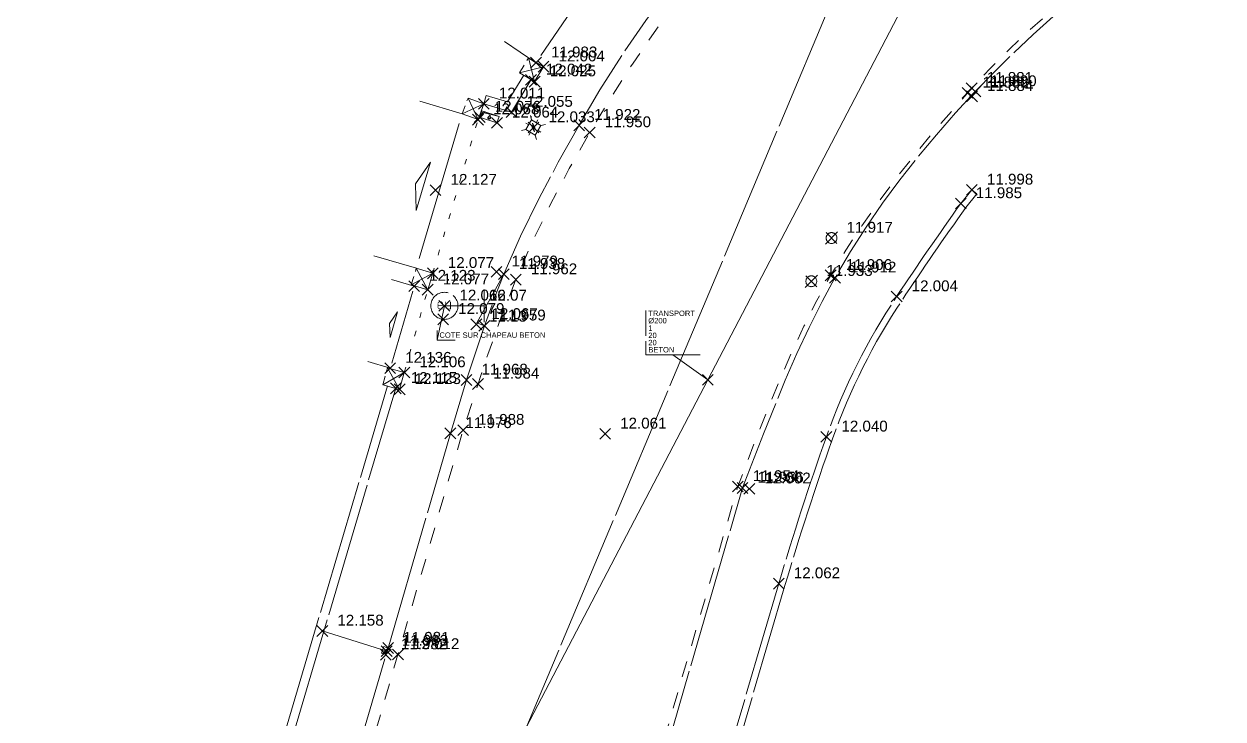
# Model space of a CAD drawing. Header units: metres. Extents: x 1224602 to 1224842, y 7187490 to 7187733.
# Drawn here: x 1224637.98 to 1224660.12, y 7187575 to 7187587.84 of the extents above; entities that cross this region are included whole.
import ezdxf
from ezdxf.enums import TextEntityAlignment as Align

# ---------------------------------------------------------------- set-up
doc = ezdxf.new("R2010")
doc.units = ezdxf.units.M
doc.header["$PDMODE"] = 3
doc.header["$PDSIZE"] = 0.1
for name, pattern in [('LL_0822', [2.5, 2.5, 0]), ('LL_0824', [0.35, 0.1, -0.25]), ('LL_0829', [0.6, 0.3, -0.3]), ('SL_1146', [2.5, 2.5, 0]), ('Socle_Continu', [2.5, 2.5, 0]), ('YL_2901', [2.5, 2.5, 0])]:
    doc.linetypes.add(name, pattern=pattern)
for name, color, linetype, lineweight in [('CLOTU_SCS', 212, 'Socle_Continu', 13), ('EAUPO_SCS', 140, 'Socle_Continu', 13), ('ELECT_SCS', 1, 'Socle_Continu', 13), ('GAZFL_SCS', 40, 'Socle_Continu', 13), ('SIGTA_SCI', 7, 'Socle_Continu', 13), ('SIGTO_SCI', 255, 'Socle_Continu', 13), ('VOIRI_SCS', 7, 'Socle_Continu', 13)]:
    doc.layers.add(name, color=color, linetype=linetype, lineweight=lineweight)
for name, color, linetype, lineweight, true_color in [('EAUPL_SCS', 5, 'Socle_Continu', 13, 0x0000ff), ('EAUUS_PSI', 7, 'Socle_Continu', 13, 0x7f3f00), ('EAUUS_SCI', 7, 'Socle_Continu', 13, 0x7f3f00), ('EAUUS_SCS', 7, 'Socle_Continu', 13, 0x7f3f00), ('EAUUS_SCT', 7, 'Socle_Continu', 13, 0x7f3f00), ('SIGTS_PSS', 7, 'Socle_Continu', 13, 0x9966cc)]:
    doc.layers.add(name, color=color, linetype=linetype, lineweight=lineweight, true_color=true_color)
doc.styles.add('Reseaux', font='arial.ttf')
doc.styles.get("Standard").update_dxf_attribs({"font": 'arial.ttf'})
doc.styles.add('Style_2', font='WINGDNG3.TTF')
doc.linetypes.add('BL_0068', pattern='A,0.508,-0.254,["}",Style_2,S=0.254,R=0,X=-0.2,Y=-0.12],0.254', length=1.016)
doc.linetypes.add('CL_0181', pattern='A,3,-0.15,0.4,-0.381,["eu",Standard,S=0.254,R=0,X=-0.2,Y=-0.1],-0.381,0.4,-0.15', length=4.862)

# ---------------------------------------------------------------- blocks, each defined once
blk = doc.blocks.new('YP_1521')
at = {"layer": 'SIGTO_SCI', "color": 7, "linetype": 'Socle_Continu'}
blk.add_point((0, 0), dxfattribs=at)
at = {"layer": 'SIGTA_SCI', "linetype": 'Socle_Continu'}
blk.add_attdef('ALT', (0.278, 0.099), '', height=0.2, dxfattribs=at)
at = {"layer": 'SIGTA_SCI', "linetype": 'Socle_Continu', "flags": 9}
blk.add_attdef('CALQUE_ALT', (1.69, -1.18), '', height=0.2, dxfattribs=at)
at = {"layer": 'SIGTO_SCI', "linetype": 'Socle_Continu', "flags": 9}
for tag, p in [('ID', (1.69, 0.105)), ('NATURE', (1.69, -0.216)), ('FAMILLE', (1.69, -0.538)), ('CALQUE', (1.69, -0.859)), ('PCRS', (1.69, -1.823))]:
    blk.add_attdef(tag, p, '', height=0.2, dxfattribs=at)
blk = doc.blocks.new('BP_0091')
at = {"layer": 'EAUPL_SCS', "linetype": 'Socle_Continu'}
h = blk.add_hatch(color=256, dxfattribs=at)
h.dxf.hatch_style = 1
h.paths.add_polyline_path([(0.09, 0), (0.91, 0, 0.388383)])
blk.add_line((0.91, 0), (0.09, 0), dxfattribs=at)
at = {"layer": 'EAUPL_SCS', "linetype": 'Socle_Continu', "flags": 128}
blk.add_lwpolyline([(0, 0), (0, 0.5), (1, 0.5), (1, 0)], close=True, dxfattribs=at)
at = {"layer": 'EAUPL_SCS', "linetype": 'Socle_Continu'}
blk.add_arc((0.5, -0.44), 0.602, 47.5494, 132.4506, dxfattribs=at)
at = {"layer": 'EAUPL_SCS', "linetype": 'Socle_Continu', "flags": 9}
for tag, p in [('CALQUE', (1.45, -0.06)), ('ID', (1.45, 0.91)), ('NATURE', (1.45, 0.59)), ('FAMILLE', (1.45, 0.27)), ('PCRS', (1.45, -0.38))]:
    blk.add_attdef(tag, p, '', height=0.2, dxfattribs=at)
blk = doc.blocks.new('LP_0841')
at = {"layer": 'VOIRI_SCS', "linetype": 'Socle_Continu', "flags": 128}
blk.add_lwpolyline([(0, 0), (0, 0.5), (1, 0)], dxfattribs=at)
at = {"layer": 'VOIRI_SCS', "linetype": 'Socle_Continu', "flags": 9}
for tag, p in [('ID', (1.428, 0.548)), ('NATURE', (1.428, 0.227)), ('FAMILLE', (1.428, -0.095)), ('CALQUE', (1.428, -0.416)), ('PCRS', (1.428, -0.737))]:
    blk.add_attdef(tag, p, '', height=0.2, dxfattribs=at)
blk = doc.blocks.new('FP_0402')
at = {"layer": 'ELECT_SCS', "color": 193, "linetype": 'Socle_Continu'}
for p, q in [((-0.325, 0.325), (-0.203, 0.203)), ((0, 0.203), (0, 0.325)), ((0.203, 0.203), (0.325, 0.325)), ((-0.203, 0), (-0.325, 0)), ((-0.203, -0.203), (-0.325, -0.325)), ((0, -0.203), (0, -0.325)), ((0.203, 0), (0.325, 0)), ((0.325, -0.325), (0.203, -0.203))]:
    blk.add_line(p, q, dxfattribs=at)
at = {"layer": 'ELECT_SCS', "color": 193, "linetype": 'Socle_Continu', "flags": 128}
blk.add_lwpolyline([(0.203, 0.203), (-0.203, 0.203), (-0.203, -0.203), (0.203, -0.203)], close=True, dxfattribs=at)
at = {"layer": 'ELECT_SCS', "linetype": 'Socle_Continu', "flags": 128}
blk.add_lwpolyline([(-0.119, -0.115), (-0.014, 0.066), (0.015, 0.019), (0.115, 0.117), (0.012, -0.071), (-0.016, -0.017), (-0.119, -0.115)], dxfattribs=at)
at = {"layer": 'ELECT_SCS', "linetype": 'Socle_Continu', "flags": 9}
for tag, p in [('ID', (0.819, 0.562)), ('NATURE', (0.819, 0.241)), ('FAMILLE', (0.819, -0.081)), ('CALQUE', (0.819, -0.402)), ('PCRS', (0.819, -0.723))]:
    blk.add_attdef(tag, p, '', height=0.2, dxfattribs=at)
blk = doc.blocks.new('CP_0162')
at = {"layer": 'EAUUS_SCS', "linetype": 'Socle_Continu', "const_width": 0.025, "flags": 128}
for points in [[(-0.063, -0.111), (-0.174, -0.111, -0.405328), (-0.241, -0.045), (-0.241, 0.067, -0.999132), (-0.063, 0.067), (-0.063, 0.022), (-0.218, 0.022)], [(0.048, 0.155), (0.048, -0.034, 0.410802), (0.125, -0.111), (0.225, -0.111), (0.225, 0.155)]]:
    blk.add_lwpolyline(points, format="xyb", dxfattribs=at)
at = {"layer": 'EAUUS_SCS', "linetype": 'Socle_Continu'}
blk.add_circle((0, 0), 0.5, dxfattribs=at)
at = {"layer": 'EAUUS_SCS', "linetype": 'Socle_Continu', "flags": 9}
for tag, p in [('ID', (0.918, 0.522)), ('NATURE', (0.918, 0.2)), ('FAMILLE', (0.918, -0.121)), ('CALQUE', (0.918, -0.442)), ('PCRS', (0.918, -0.763))]:
    blk.add_attdef(tag, p, '', height=0.2, dxfattribs=at)
blk = doc.blocks.new('AP_0001')
at = {"layer": 'EAUPO_SCS', "linetype": 'Socle_Continu'}
blk.add_line((0.113, 0.113), (-0.113, -0.113), dxfattribs=at)
blk.add_circle((0, 0), 0.1, dxfattribs=at)
at = {"layer": 'EAUPO_SCS', "linetype": 'Socle_Continu', "flags": 9}
for tag, p in [('ID', (0.809, 0.507)), ('NATURE', (0.809, 0.186)), ('FAMILLE', (0.809, -0.135)), ('CALQUE', (0.809, -0.456)), ('PCRS', (0.809, -0.778))]:
    blk.add_attdef(tag, p, '', height=0.2, dxfattribs=at)
blk = doc.blocks.new('SP_1162')
at = {"layer": 'CLOTU_SCS', "linetype": 'Socle_Continu'}
for p, q in [((0, 0), (1, 1)), ((0, 1), (1, 0))]:
    blk.add_line(p, q, dxfattribs=at)
at = {"layer": 'CLOTU_SCS', "linetype": 'Socle_Continu', "flags": 128}
blk.add_lwpolyline([(1, 0), (0, 0), (0, 1), (1, 1)], close=True, dxfattribs=at)
at = {"layer": 'CLOTU_SCS', "linetype": 'Socle_Continu', "flags": 9}
for tag, p in [('NATURE', (1.089, -0.022)), ('ID', (1.089, 0.299)), ('CALQUE', (1.089, -0.665)), ('FAMILLE', (1.089, -0.344)), ('PCRS', (1.089, -0.986))]:
    blk.add_attdef(tag, p, '', height=0.2, dxfattribs=at)
blk = doc.blocks.new('SP_1161')
at = {"layer": 'CLOTU_SCS', "linetype": 'Socle_Continu'}
for p, q in [((0, 0), (0, 0.2745)), ((1, 0.2745), (1, 0)), ((0.5, 0.1545), (0.3438, 0.103)), ((0.6563, 0.103), (0.5, 0.1545)), ((0.3438, 0.103), (0.6563, 0.103)), ((0.0625, 0), (0.9375, 0))]:
    blk.add_line(p, q, dxfattribs=at)
at = {"layer": 'CLOTU_SCS', "linetype": 'Socle_Continu', "flags": 9}
for tag, p in [('ID', (1.3598, 0.3853)), ('NATURE', (1.3598, 0.0641)), ('FAMILLE', (1.3598, -0.2572)), ('CALQUE', (1.3598, -0.5785)), ('PCRS', (1.3598, -0.8998))]:
    blk.add_attdef(tag, p, '', height=0.2, dxfattribs=at)
blk = doc.blocks.new('JP_0703')
at = {"layer": 'GAZFL_SCS', "linetype": 'Socle_Continu'}
blk.add_hatch(color=256, dxfattribs=at).paths.add_polyline_path([(0, 0), (0, 0.359), (1, 0.359), (0.088, 0.3)])
h = blk.add_hatch(color=256, dxfattribs=at)
edge = h.paths.add_edge_path()
edge.add_line((0.505, 0.179), (0.471, 0.106))
edge.add_line((0.471, 0.106), (0.471, 0.096))
edge.add_ellipse((0.505, 0.099), major_axis=(-0.0336, 0), ratio=0.758629, start_angle=5.44598, end_angle=174.55402)
edge.add_line((0.538, 0.096), (0.538, 0.106))
edge.add_line((0.538, 0.106), (0.505, 0.179))
at = {"layer": 'GAZFL_SCS', "linetype": 'Socle_Continu', "flags": 128}
blk.add_lwpolyline([(0, 0.359), (0, 0), (1, 0), (1, 0.359)], close=True, dxfattribs=at)
at = {"layer": 'GAZFL_SCS', "linetype": 'Socle_Continu'}
blk.add_lwpolyline([(0, 0), (0, 0.359), (1, 0.359), (0.088, 0.3)], close=True, dxfattribs=at)
blk.add_lwpolyline([(0.578, 0.106), (0.578, 0.124), (0.505, 0.281), (0.432, 0.124), (0.432, 0.106, 0.066358), (0.436, 0.095, 0.1059), (0.452, 0.076, 0.086348), (0.476, 0.064, 0.076263), (0.505, 0.059, 0.076263), (0.534, 0.064, 0.086348), (0.557, 0.076, 0.1059), (0.574, 0.095, 0.066358)], format="xyb", close=True, dxfattribs=at)
at = {"layer": 'GAZFL_SCS', "linetype": 'Socle_Continu', "flags": 9}
for tag, p in [('ID', (1.013, 0.696)), ('NATURE', (1.013, 0.374)), ('FAMILLE', (1.013, 0.053)), ('CALQUE', (1.013, -0.268)), ('PCRS', (1.013, -0.589))]:
    blk.add_attdef(tag, p, '', height=0.2, dxfattribs=at)
blk = doc.blocks.new('*U61')
at = {"layer": 'EAUUS_SCI', "linetype": 'Socle_Continu'}
blk.add_line((-1.29, 0.924), (0, 0), dxfattribs=at)
at = {"layer": 'EAUUS_SCI', "linetype": 'Socle_Continu', "flags": 128}
blk.add_lwpolyline([(-0.29, 0.924), (-2.29, 0.924), (-2.29, 2.563)], dxfattribs=at)
at = {"layer": 'EAUUS_SCI', "linetype": 'Socle_Continu'}
blk.add_point((0, 0), dxfattribs=at)
for tag, p in [('TYPE', (-2.201, 2.358)), ('DIAM', (-2.201, 2.087)), ('NBR', (-2.201, 1.809)), ('LARG', (-2.201, 1.543)), ('HAUT', (-2.201, 1.277)), ('MATER', (-2.201, 1.012))]:
    blk.add_attdef(tag, p, '', height=0.2, dxfattribs=at)
at = {"layer": 'EAUUS_SCI', "linetype": 'Socle_Continu', "flags": 9}
for tag, p in [('ID', (2.47, 1.418)), ('NATURE', (2.47, 1.097)), ('FAMILLE', (2.47, 0.776)), ('CALQUE', (2.47, 0.454))]:
    blk.add_attdef(tag, p, '', height=0.2, dxfattribs=at)
blk = doc.blocks.new('*U66')
at = {"layer": 'EAUUS_SCI', "linetype": 'Socle_Continu'}
blk.add_line((-0.271, -1.269), (0, 0), dxfattribs=at)
at = {"layer": 'EAUUS_SCI', "linetype": 'Socle_Continu', "flags": 128}
blk.add_lwpolyline([(0.402, -1.269), (-0.271, -1.269), (-0.271, -0.912)], dxfattribs=at)
at = {"layer": 'EAUUS_SCI', "linetype": 'Socle_Continu'}
blk.add_point((0, 0), dxfattribs=at)
at = {"layer": 'EAUUS_SCI', "linetype": 'Socle_Continu', "flags": 9}
for tag, p in [('NATURE', (1.967, -0.177)), ('ID', (1.967, 0.144)), ('FAMILLE', (1.967, -0.499)), ('CALQUE', (1.967, -0.82)), ('PCRS', (1.967, -1.141))]:
    blk.add_attdef(tag, p, '', height=0.2, dxfattribs=at)
at = {"layer": 'EAUUS_SCI', "linetype": 'Socle_Continu'}
blk.add_attdef('TXT', (-0.183, -1.182), '', height=0.2, dxfattribs=at)
blk = doc.blocks.new('CP_2101')
at = {"layer": 'EAUUS_PSI', "linetype": 'Socle_Continu'}
blk.add_line((0.733, 0), (0, 0), dxfattribs=at)
at = {"layer": 'EAUUS_PSI', "linetype": 'Socle_Continu', "flags": 128}
blk.add_lwpolyline([(0.733, -0.3), (0.733, 0.3)], dxfattribs=at)
at = {"layer": 'EAUUS_PSI', "linetype": 'Socle_Continu'}
blk.add_point((0, 0), dxfattribs=at)
at = {"layer": 'EAUUS_PSI', "linetype": 'Socle_Continu', "style": 'Reseaux', "flags": 9}
for tag, p in [('ID', (2.525, 0.541)), ('NATURE', (2.525, 0.22))]:
    blk.add_attdef(tag, p, '', height=0.2, dxfattribs=at)
at = {"layer": 'EAUUS_PSI', "linetype": 'Socle_Continu'}
for tag, p in [('TAMPON', (0.824, 0.196)), ('RADIER', (0.824, -0.192))]:
    blk.add_attdef(tag, text='', height=0.2, dxfattribs=at).set_placement(p, align=Align.MIDDLE_LEFT)
at = {"layer": 'EAUUS_PSI', "linetype": 'Socle_Continu', "flags": 9}
for tag, p in [('FAMILLE', (2.525, -0.101)), ('CALQUE', (2.525, -0.423))]:
    blk.add_attdef(tag, p, '', height=0.2, dxfattribs=at)

msp = doc.modelspace()

# ---------------------------------------------------------------- linework, layer by layer
at = {"layer": 'CLOTU_SCS', "linetype": 'SL_1146', "flags": 128}
for points in [[(1224646.473, 7187586.367), (1224646.519, 7187586.521), (1224646.911, 7187586.402), (1224647.209, 7187586.897)], [(1224646.473, 7187586.367), (1224646.984, 7187586.213), (1224647.346, 7187586.816)], [(1224642.718, 7187574.477), (1224644.694, 7187581.155)], [(1224642.872, 7187574.432), (1224644.847, 7187581.11)]]:
    msp.add_lwpolyline(points, dxfattribs=at)
for points in [[(1224655.484, 7187584.777), (1224655.278, 7187584.525, 0.007833), (1224654.094, 7187582.806, 0.061711), (1224652.797, 7187580.214, 0.013655), (1224651.918, 7187577.501), (1224650.621, 7187573.093), (1224650.814, 7187573.053)], [(1224655.484, 7187584.777), (1224655.577, 7187584.701), (1224655.373, 7187584.452, 0.007818), (1224654.194, 7187582.739, 0.061711), (1224652.91, 7187580.174, 0.013655), (1224652.033, 7187577.467), (1224650.773, 7187573.184), (1224651.011, 7187573.121)]]:
    msp.add_lwpolyline(points, format="xyb", dxfattribs=at)
at = {"layer": 'EAUPL_SCS', "linetype": 'BL_0068', "flags": 128}
msp.add_lwpolyline([(1224643.491, 7187576.626), (1224644.68, 7187576.254)], dxfattribs=at)
at = {"layer": 'EAUUS_SCT', "linetype": 'CL_0181', "flags": 128}
msp.add_lwpolyline([(1224644.9, 7187570.325), (1224656.32, 7187592.21)], dxfattribs=at)
at = {"layer": 'SIGTS_PSS', "linetype": 'YL_2901', "flags": 128}
msp.add_lwpolyline([(1224634.276, 7187497.942), (1224637.589, 7187551.832), (1224655.154, 7187593.64), (1224718.643, 7187594.665)], dxfattribs=at)
at = {"layer": 'VOIRI_SCS', "linetype": 'LL_0829', "flags": 128}
for points in [[(1224626.147, 7187507.126), (1224626.521, 7187507.169), (1224627.563, 7187507.319), (1224628.544, 7187507.585), (1224628.972, 7187507.797), (1224629.408, 7187508.107), (1224629.818, 7187508.435), (1224630.152, 7187508.77), (1224630.681, 7187509.335), (1224631.353, 7187510.085, 0.02522), (1224632.919, 7187512.078, 0.014512), (1224634.564, 7187514.555, 0.098052), (1224635.533, 7187517.116, 0.026815), (1224635.739, 7187518.935), (1224635.913, 7187521.882), (1224636.099, 7187525.273), (1224636.469, 7187532.058), (1224636.644, 7187535.205), (1224636.808, 7187538.367), (1224636.86, 7187539.359), (1224637.201, 7187545.57), (1224637.271, 7187546.685, -0.038044), (1224637.467, 7187549.194, -0.007798), (1224637.904, 7187551.747, -0.018751), (1224638.369, 7187553.8, -0.001515), (1224638.884, 7187555.711), (1224639.154, 7187556.704), (1224639.434, 7187557.663), (1224640.566, 7187561.437), (1224641.354, 7187564.078), (1224641.646, 7187565.104), (1224642.436, 7187567.823), (1224643.405, 7187571.094), (1224644.888, 7187576.192), (1224646.09, 7187580.337), (1224646.548, 7187581.738), (1224646.796, 7187582.433), (1224647.064, 7187583.119), (1224647.367, 7187583.815), (1224647.698, 7187584.498), (1224648.051, 7187585.17), (1224648.428, 7187585.836), (1224648.818, 7187586.481), (1224649.228, 7187587.12), (1224649.658, 7187587.746), (1224650.106, 7187588.358), (1224650.505, 7187588.868), (1224650.919, 7187589.366), (1224651.347, 7187589.852), (1224651.789, 7187590.324), (1224652.127, 7187590.665), (1224652.247, 7187590.781), (1224652.718, 7187591.224), (1224653.199, 7187591.656), (1224653.688, 7187592.08), (1224654.488, 7187592.748), (1224654.897, 7187593.07), (1224655.294, 7187593.367), (1224655.314, 7187593.382), (1224655.741, 7187593.68), (1224656.176, 7187593.967), (1224656.619, 7187594.241), (1224657.069, 7187594.504), (1224657.537, 7187594.763), (1224658.011, 7187595.012), (1224658.49, 7187595.25), (1224658.861, 7187595.426), (1224658.973, 7187595.478), (1224659.951, 7187595.91), (1224660.941, 7187596.317), (1224661.764, 7187596.636), (1224662.18, 7187596.783), (1224662.599, 7187596.918), (1224663.023, 7187597.036), (1224663.16, 7187597.071), (1224663.451, 7187597.136), (1224663.883, 7187597.223), (1224664.315, 7187597.309), (1224664.968, 7187597.446), (1224665.147, 7187597.478), (1224665.989, 7187597.591), (1224666.655, 7187597.663), (1224666.997, 7187597.694), (1224667.322, 7187597.717), (1224668.66, 7187597.775), (1224672.782, 7187597.942), (1224678.914, 7187598.238), (1224682.01, 7187598.389), (1224683.1, 7187598.447), (1224689.8, 7187598.76)], [(1224644.078, 7187501.549), (1224644.034, 7187501.501), (1224643.744, 7187501.853), (1224643.4, 7187502.386), (1224642.906, 7187503.228, -0.027651), (1224642.139, 7187504.723, -0.022541), (1224641.356, 7187506.72, -0.043092), (1224640.786, 7187509.024, -0.028132), (1224640.574, 7187511.143, -0.024631), (1224640.583, 7187512.888), (1224641.255, 7187525.171), (1224641.628, 7187532.271), (1224641.993, 7187538.915), (1224642.31, 7187544.784, -0.030432), (1224642.672, 7187549.009, -0.025828), (1224643.388, 7187552.575, -0.008562), (1224643.682, 7187553.653), (1224645.116, 7187558.567), (1224647.474, 7187566.627), (1224649.683, 7187574.216), (1224651.163, 7187579.297), (1224651.544, 7187580.298), (1224651.945, 7187581.288), (1224652.158, 7187581.776), (1224652.383, 7187582.258), (1224652.622, 7187582.733), (1224652.877, 7187583.198), (1224653.155, 7187583.661), (1224653.451, 7187584.114), (1224653.761, 7187584.558), (1224654.086, 7187584.992), (1224654.422, 7187585.419), (1224654.768, 7187585.838), (1224655.48, 7187586.655), (1224655.822, 7187587.022), (1224656.176, 7187587.378), (1224656.54, 7187587.723), (1224656.915, 7187588.057), (1224657.299, 7187588.382), (1224657.693, 7187588.696), (1224658.094, 7187589), (1224658.137, 7187589.031), (1224658.504, 7187589.294), (1224658.92, 7187589.578), (1224659.345, 7187589.85), (1224659.777, 7187590.11), (1224660.215, 7187590.357), (1224660.662, 7187590.589), (1224661.115, 7187590.806), (1224661.575, 7187591.007), (1224662.041, 7187591.191), (1224662.539, 7187591.367), (1224662.704, 7187591.423), (1224663.372, 7187591.642), (1224664.291, 7187591.936), (1224664.586, 7187592.025), (1224665.2, 7187592.193), (1224665.821, 7187592.332), (1224666.454, 7187592.435), (1224667.092, 7187592.512), (1224667.407, 7187592.545), (1224667.731, 7187592.577), (1224668.371, 7187592.63), (1224669.161, 7187592.668), (1224669.953, 7187592.689), (1224673.106, 7187592.813), (1224674.4, 7187592.888), (1224680.497, 7187593.17), (1224681.064, 7187593.191), (1224682.086, 7187593.241), (1224682.09, 7187593.323), (1224684.143, 7187593.419), (1224685.151, 7187593.466), (1224697.274, 7187593.986), (1224699.248, 7187594.079), (1224702.348, 7187594.199), (1224703.565, 7187594.262), (1224708.929, 7187594.505), (1224709.755, 7187594.546), (1224709.931, 7187594.717)]]:
    msp.add_lwpolyline(points, format="xyb", dxfattribs=at)
at = {"layer": 'VOIRI_SCS', "linetype": 'LL_0822', "flags": 128}
msp.add_lwpolyline([(1224647.162, 7187498.596), (1224646.663, 7187498.828), (1224646.236, 7187499.121), (1224645.86, 7187499.464), (1224645.497, 7187499.852), (1224645.129, 7187500.244), (1224644.781, 7187500.628), (1224644.467, 7187501.042), (1224644.078, 7187501.549), (1224643.481, 7187502.422), (1224642.986, 7187503.255, -0.032483), (1224642.213, 7187504.765, -0.019871), (1224641.447, 7187506.749, -0.04358), (1224640.88, 7187509.051, -0.026917), (1224640.67, 7187511.128, -0.025481), (1224640.678, 7187512.874), (1224641.356, 7187525.176), (1224641.741, 7187532.291), (1224642.087, 7187538.898), (1224642.402, 7187544.764, -0.039951), (1224642.76, 7187548.994, -0.018811), (1224643.494, 7187552.584, -0.010668), (1224643.773, 7187553.63), (1224645.203, 7187558.561), (1224647.561, 7187566.605), (1224649.777, 7187574.205), (1224651.248, 7187579.269), (1224651.634, 7187580.271), (1224652.039, 7187581.263), (1224652.253, 7187581.752), (1224652.479, 7187582.236), (1224652.718, 7187582.712), (1224652.956, 7187583.152), (1224652.972, 7187583.181), (1224653.244, 7187583.64), (1224653.532, 7187584.09), (1224653.836, 7187584.531), (1224654.154, 7187584.962), (1224654.485, 7187585.384), (1224654.828, 7187585.797), (1224655.182, 7187586.2), (1224655.546, 7187586.594), (1224655.895, 7187586.954), (1224656.251, 7187587.305), (1224656.614, 7187587.648), (1224656.986, 7187587.982), (1224657.366, 7187588.307), (1224657.754, 7187588.622), (1224658.151, 7187588.927), (1224658.197, 7187588.962), (1224658.556, 7187589.223), (1224658.969, 7187589.508), (1224659.39, 7187589.781), (1224659.819, 7187590.042), (1224660.256, 7187590.289), (1224660.7, 7187590.521), (1224661.151, 7187590.738), (1224661.609, 7187590.938), (1224662.075, 7187591.121), (1224662.582, 7187591.298), (1224662.716, 7187591.341), (1224663.04, 7187591.442), (1224663.364, 7187591.542), (1224664.326, 7187591.854), (1224664.601, 7187591.939), (1224665.228, 7187592.111), (1224665.862, 7187592.253), (1224666.486, 7187592.358), (1224667.114, 7187592.434), (1224667.424, 7187592.462), (1224667.745, 7187592.485), (1224668.377, 7187592.52), (1224669.954, 7187592.588), (1224673.122, 7187592.741), (1224674.389, 7187592.78), (1224680.515, 7187593.068), (1224680.849, 7187593.082), (1224681.068, 7187593.105), (1224682.101, 7187593.145), (1224683.879, 7187593.218), (1224685.161, 7187593.277), (1224697.286, 7187593.798), (1224699.182, 7187593.881)], format="xyb", dxfattribs=at)
for points in [[(1224645.856, 7187580.277), (1224646.152, 7187581.264), (1224646.477, 7187582.248), (1224646.654, 7187582.736), (1224646.843, 7187583.218), (1224647.151, 7187583.921), (1224647.487, 7187584.611), (1224647.848, 7187585.29), (1224648.225, 7187585.96), (1224648.232, 7187585.971), (1224648.617, 7187586.623), (1224649.027, 7187587.274), (1224649.462, 7187587.906), (1224649.692, 7187588.214), (1224649.929, 7187588.515), (1224650.431, 7187589.101), (1224650.618, 7187589.312), (1224650.943, 7187589.679), (1224651.459, 7187590.253), (1224651.991, 7187590.812), (1224652.348, 7187591.161), (1224652.713, 7187591.502), (1224653.456, 7187592.17)], [(1224644.707, 7187576.311), (1224645.856, 7187580.277)], [(1224643.214, 7187571.217), (1224644.665, 7187576.189)]]:
    msp.add_lwpolyline(points, dxfattribs=at)
at = {"layer": 'VOIRI_SCS', "linetype": 'LL_0824', "flags": 128}
for points in [[(1224645.53, 7187583.235), (1224646.366, 7187586.075)], [(1224645.005, 7187581.402), (1224645.437, 7187582.932)]]:
    msp.add_lwpolyline(points, dxfattribs=at)

# ---------------------------------------------------------------- block references
at = {"layer": 'CLOTU_SCS', "linetype": 'Socle_Continu'}
for p, xscale, yscale, rotation in [((1224647.436, 7187587.127), 2.557553344202392, 2.557553344202392, 55.80666900690831), ((1224644.745, 7187581.483), 1.579370720274518, 1.579370720274518, 73.74175282596553)]:
    msp.add_blockref('SP_1161', p, dxfattribs=dict(at, xscale=xscale, yscale=yscale, rotation=rotation))
at = {"layer": 'CLOTU_SCS', "color": 6, "linetype": 'Socle_Continu'}
for p, xscale, yscale, rotation in [((1224647.411, 7187586.777), 0.3217725618608229, 0.3217725618608229, 59.30946388755567), ((1224646.366, 7187586.075), 0.3112435097798326, 0.3112435097798326, 69.89036495611907), ((1224645.437, 7187582.932), 0.3167937335039553, 0.3167937335039553, 72.98988604994253), ((1224644.918, 7187581.09), 0.3236306235634222, 0.3236306235634222, 74.4752919379617)]:
    msp.add_blockref('SP_1162', p, dxfattribs=dict(at, xscale=xscale, yscale=yscale, rotation=rotation))
at = {"layer": 'CLOTU_SCS', "linetype": 'Socle_Continu', "xscale": 2.97737960542138, "yscale": 2.97737960542138, "zscale": 1.885168293422501, "rotation": 73.48325060191097}
msp.add_blockref('SP_1161', (1224645.227, 7187583.328), dxfattribs=at)
at = {"layer": 'EAUPL_SCS', "linetype": 'Socle_Continu', "xscale": 0.1291510912390125, "yscale": 0.17, "rotation": 70.98943451749538}
msp.add_blockref('BP_0091', (1224644.665, 7187576.189), dxfattribs=at)
at = {"layer": 'EAUPO_SCS', "linetype": 'Socle_Continu'}
for p in [(1224652.892, 7187583.887), (1224652.519, 7187583.088)]:
    msp.add_blockref('AP_0001', p, dxfattribs=at)
at = {"layer": 'EAUUS_PSI', "linetype": 'Socle_Continu'}
msp.add_blockref('CP_2101', (1224645.745, 7187582.634), dxfattribs=at).add_auto_attribs({'TAMPON': '12.07', 'RADIER': '11.13'})
at = {"layer": 'EAUUS_SCI', "linetype": 'Socle_Continu', "xscale": 0.5, "yscale": 0.5, "zscale": 0.5}
for name, p, values in [('*U66', (1224645.745, 7187582.634), {'TXT': 'COTE SUR CHAPEAU BETON'}), ('*U61', (1224650.61, 7187581.267), {'TYPE': 'TRANSPORT', 'DIAM': 'Ø200', 'NBR': '1', 'LARG': '20', 'HAUT': '20', 'MATER': 'BETON'})]:
    msp.add_blockref(name, p, dxfattribs=at).add_auto_attribs(values)
at = {"layer": 'EAUUS_SCS', "linetype": 'Socle_Continu', "xscale": 0.5002167279445966, "yscale": 0.5002167279445966}
msp.add_blockref('CP_0162', (1224645.745, 7187582.634), dxfattribs=at)
at = {"layer": 'ELECT_SCS', "linetype": 'Socle_Continu', "xscale": 0.5, "yscale": 0.5, "rotation": 58.9918836426471}
msp.add_blockref('FP_0402', (1224647.389, 7187585.929), dxfattribs=at)
at = {"layer": 'GAZFL_SCS', "linetype": 'Socle_Continu', "xscale": 0.3363940052351082, "yscale": 0.3363940052351082, "rotation": 341.4772578273439}
msp.add_blockref('JP_0703', (1224646.396, 7187586.123), dxfattribs=at)
at = {"layer": 'SIGTO_SCI', "linetype": 'Socle_Continu'}
ref = msp.add_blockref('YP_1521', (1224647.436, 7187587.127), dxfattribs=at)
ref.add_attrib('ALT', '11.983', (1224647.714, 7187587.225), dxfattribs={"layer": 'SIGTA_SCI', "linetype": 'Socle_Continu', "height": 0.2})
ref = msp.add_blockref('YP_1521', (1224647.575, 7187587.054), dxfattribs=at)
ref.add_attrib('ALT', '12.004', (1224647.853, 7187587.152), dxfattribs={"layer": 'SIGTA_SCI', "linetype": 'Socle_Continu', "height": 0.2})
ref = msp.add_blockref('YP_1521', (1224647.343, 7187586.81), dxfattribs=at)
ref.add_attrib('ALT', '12.042', (1224647.621, 7187586.909), dxfattribs={"layer": 'SIGTA_SCI', "linetype": 'Socle_Continu', "height": 0.2})
ref = msp.add_blockref('YP_1521', (1224647.411, 7187586.777), dxfattribs=at)
ref.add_attrib('ALT', '12.025', (1224647.689, 7187586.876), dxfattribs={"layer": 'SIGTA_SCI', "linetype": 'Socle_Continu', "height": 0.2})
ref = msp.add_blockref('YP_1521', (1224655.403, 7187586.569), dxfattribs=at)
ref.add_attrib('ALT', '11.882', (1224655.681, 7187586.668), dxfattribs={"layer": 'SIGTA_SCI', "linetype": 'Socle_Continu', "height": 0.2})
ref = msp.add_blockref('YP_1521', (1224655.48, 7187586.655), dxfattribs=at)
ref.add_attrib('ALT', '11.881', (1224655.758, 7187586.754), dxfattribs={"layer": 'SIGTA_SCI', "linetype": 'Socle_Continu', "height": 0.2})
ref = msp.add_blockref('YP_1521', (1224655.485, 7187586.506), dxfattribs=at)
ref.add_attrib('ALT', '11.884', (1224655.763, 7187586.605), dxfattribs={"layer": 'SIGTA_SCI', "linetype": 'Socle_Continu', "height": 0.2})
ref = msp.add_blockref('YP_1521', (1224655.546, 7187586.594), dxfattribs=at)
ref.add_attrib('ALT', '11.880', (1224655.824, 7187586.693), dxfattribs={"layer": 'SIGTA_SCI', "linetype": 'Socle_Continu', "height": 0.2})
ref = msp.add_blockref('YP_1521', (1224646.473, 7187586.367), dxfattribs=at)
ref.add_attrib('ALT', '12.011', (1224646.751, 7187586.466), dxfattribs={"layer": 'SIGTA_SCI', "linetype": 'Socle_Continu', "height": 0.2})
ref = msp.add_blockref('YP_1521', (1224646.366, 7187586.075), dxfattribs=at)
ref.add_attrib('ALT', '12.068', (1224646.644, 7187586.174), dxfattribs={"layer": 'SIGTA_SCI', "linetype": 'Socle_Continu', "height": 0.2})
ref = msp.add_blockref('YP_1521', (1224646.396, 7187586.123), dxfattribs=at)
ref.add_attrib('ALT', '12.076', (1224646.674, 7187586.221), dxfattribs={"layer": 'SIGTA_SCI', "linetype": 'Socle_Continu', "height": 0.2})
ref = msp.add_blockref('YP_1521', (1224646.715, 7187586.016), dxfattribs=at)
ref.add_attrib('ALT', '12.064', (1224646.993, 7187586.114), dxfattribs={"layer": 'SIGTA_SCI', "linetype": 'Socle_Continu', "height": 0.2})
ref = msp.add_blockref('YP_1521', (1224646.984, 7187586.213), dxfattribs=at)
ref.add_attrib('ALT', '12.055', (1224647.262, 7187586.312), dxfattribs={"layer": 'SIGTA_SCI', "linetype": 'Socle_Continu', "height": 0.2})
ref = msp.add_blockref('YP_1521', (1224647.389, 7187585.929), dxfattribs=at)
ref.add_attrib('ALT', '12.033', (1224647.667, 7187586.028), dxfattribs={"layer": 'SIGTA_SCI', "linetype": 'Socle_Continu', "height": 0.2})
ref = msp.add_blockref('YP_1521', (1224648.232, 7187585.971), dxfattribs=at)
ref.add_attrib('ALT', '11.922', (1224648.51, 7187586.07), dxfattribs={"layer": 'SIGTA_SCI', "linetype": 'Socle_Continu', "height": 0.2})
ref = msp.add_blockref('YP_1521', (1224648.428, 7187585.836), dxfattribs=at)
ref.add_attrib('ALT', '11.950', (1224648.706, 7187585.935), dxfattribs={"layer": 'SIGTA_SCI', "linetype": 'Socle_Continu', "height": 0.2})
ref = msp.add_blockref('YP_1521', (1224645.582, 7187584.772), dxfattribs=at)
ref.add_attrib('ALT', '12.127', (1224645.86, 7187584.871), dxfattribs={"layer": 'SIGTA_SCI', "linetype": 'Socle_Continu', "height": 0.2})
ref = msp.add_blockref('YP_1521', (1224655.484, 7187584.777), dxfattribs=at)
ref.add_attrib('ALT', '11.998', (1224655.762, 7187584.875), dxfattribs={"layer": 'SIGTA_SCI', "linetype": 'Socle_Continu', "height": 0.2})
ref = msp.add_blockref('YP_1521', (1224655.278, 7187584.525), dxfattribs=at)
ref.add_attrib('ALT', '11.985', (1224655.556, 7187584.624), dxfattribs={"layer": 'SIGTA_SCI', "linetype": 'Socle_Continu', "height": 0.2})
ref = msp.add_blockref('YP_1521', (1224652.892, 7187583.887), dxfattribs=at)
ref.add_attrib('ALT', '11.917', (1224653.17, 7187583.986), dxfattribs={"layer": 'SIGTA_SCI', "linetype": 'Socle_Continu', "height": 0.2})
ref = msp.add_blockref('YP_1521', (1224645.53, 7187583.235), dxfattribs=at)
ref.add_attrib('ALT', '12.077', (1224645.808, 7187583.334), dxfattribs={"layer": 'SIGTA_SCI', "linetype": 'Socle_Continu', "height": 0.2})
ref = msp.add_blockref('YP_1521', (1224646.708, 7187583.263), dxfattribs=at)
ref.add_attrib('ALT', '11.979', (1224646.986, 7187583.362), dxfattribs={"layer": 'SIGTA_SCI', "linetype": 'Socle_Continu', "height": 0.2})
ref = msp.add_blockref('YP_1521', (1224646.843, 7187583.218), dxfattribs=at)
ref.add_attrib('ALT', '11.938', (1224647.121, 7187583.317), dxfattribs={"layer": 'SIGTA_SCI', "linetype": 'Socle_Continu', "height": 0.2})
ref = msp.add_blockref('YP_1521', (1224652.877, 7187583.198), dxfattribs=at)
ref.add_attrib('ALT', '11.906', (1224653.155, 7187583.297), dxfattribs={"layer": 'SIGTA_SCI', "linetype": 'Socle_Continu', "height": 0.2})
ref = msp.add_blockref('YP_1521', (1224652.956, 7187583.152), dxfattribs=at)
ref.add_attrib('ALT', '11.912', (1224653.234, 7187583.251), dxfattribs={"layer": 'SIGTA_SCI', "linetype": 'Socle_Continu', "height": 0.2})
ref = msp.add_blockref('YP_1521', (1224645.188, 7187582.999), dxfattribs=at)
ref.add_attrib('ALT', '12.123', (1224645.466, 7187583.098), dxfattribs={"layer": 'SIGTA_SCI', "linetype": 'Socle_Continu', "height": 0.2})
ref = msp.add_blockref('YP_1521', (1224645.437, 7187582.932), dxfattribs=at)
ref.add_attrib('ALT', '12.077', (1224645.715, 7187583.031), dxfattribs={"layer": 'SIGTA_SCI', "linetype": 'Socle_Continu', "height": 0.2})
ref = msp.add_blockref('YP_1521', (1224647.064, 7187583.119), dxfattribs=at)
ref.add_attrib('ALT', '11.962', (1224647.342, 7187583.218), dxfattribs={"layer": 'SIGTA_SCI', "linetype": 'Socle_Continu', "height": 0.2})
ref = msp.add_blockref('YP_1521', (1224652.519, 7187583.088), dxfattribs=at)
ref.add_attrib('ALT', '11.933', (1224652.797, 7187583.187), dxfattribs={"layer": 'SIGTA_SCI', "linetype": 'Socle_Continu', "height": 0.2})
ref = msp.add_blockref('YP_1521', (1224654.094, 7187582.806), dxfattribs=at)
ref.add_attrib('ALT', '12.004', (1224654.372, 7187582.904), dxfattribs={"layer": 'SIGTA_SCI', "linetype": 'Socle_Continu', "height": 0.2})
ref = msp.add_blockref('YP_1521', (1224645.745, 7187582.634), dxfattribs=at)
ref.add_attrib('ALT', '12.066', (1224646.023, 7187582.733), dxfattribs={"layer": 'SIGTA_SCI', "linetype": 'Socle_Continu', "height": 0.2})
ref = msp.add_blockref('YP_1521', (1224645.721, 7187582.385), dxfattribs=at)
ref.add_attrib('ALT', '12.079', (1224645.999, 7187582.484), dxfattribs={"layer": 'SIGTA_SCI', "linetype": 'Socle_Continu', "height": 0.2})
ref = msp.add_blockref('YP_1521', (1224646.336, 7187582.292), dxfattribs=at)
ref.add_attrib('ALT', '12.067', (1224646.614, 7187582.39), dxfattribs={"layer": 'SIGTA_SCI', "linetype": 'Socle_Continu', "height": 0.2})
ref = msp.add_blockref('YP_1521', (1224646.483, 7187582.265), dxfattribs=at)
ref.add_attrib('ALT', '11.959', (1224646.761, 7187582.364), dxfattribs={"layer": 'SIGTA_SCI', "linetype": 'Socle_Continu', "height": 0.2})
ref = msp.add_blockref('YP_1521', (1224644.745, 7187581.483), dxfattribs=at)
ref.add_attrib('ALT', '12.136', (1224645.023, 7187581.582), dxfattribs={"layer": 'SIGTA_SCI', "linetype": 'Socle_Continu', "height": 0.2})
ref = msp.add_blockref('YP_1521', (1224645.005, 7187581.402), dxfattribs=at)
ref.add_attrib('ALT', '12.106', (1224645.283, 7187581.5), dxfattribs={"layer": 'SIGTA_SCI', "linetype": 'Socle_Continu', "height": 0.2})
ref = msp.add_blockref('YP_1521', (1224646.152, 7187581.264), dxfattribs=at)
ref.add_attrib('ALT', '11.968', (1224646.43, 7187581.363), dxfattribs={"layer": 'SIGTA_SCI', "linetype": 'Socle_Continu', "height": 0.2})
ref = msp.add_blockref('YP_1521', (1224646.365, 7187581.191), dxfattribs=at)
ref.add_attrib('ALT', '11.984', (1224646.643, 7187581.29), dxfattribs={"layer": 'SIGTA_SCI', "linetype": 'Socle_Continu', "height": 0.2})
ref = msp.add_blockref('YP_1521', (1224644.847, 7187581.11), dxfattribs=at)
ref.add_attrib('ALT', '12.115', (1224645.125, 7187581.209), dxfattribs={"layer": 'SIGTA_SCI', "linetype": 'Socle_Continu', "height": 0.2})
ref = msp.add_blockref('YP_1521', (1224644.918, 7187581.09), dxfattribs=at)
ref.add_attrib('ALT', '12.123', (1224645.196, 7187581.189), dxfattribs={"layer": 'SIGTA_SCI', "linetype": 'Socle_Continu', "height": 0.2})
ref = msp.add_blockref('YP_1521', (1224645.856, 7187580.277), dxfattribs=at)
ref.add_attrib('ALT', '11.976', (1224646.134, 7187580.375), dxfattribs={"layer": 'SIGTA_SCI', "linetype": 'Socle_Continu', "height": 0.2})
ref = msp.add_blockref('YP_1521', (1224646.09, 7187580.337), dxfattribs=at)
ref.add_attrib('ALT', '11.988', (1224646.368, 7187580.436), dxfattribs={"layer": 'SIGTA_SCI', "linetype": 'Socle_Continu', "height": 0.2})
ref = msp.add_blockref('YP_1521', (1224648.712, 7187580.268), dxfattribs=at)
ref.add_attrib('ALT', '12.061', (1224648.99, 7187580.366), dxfattribs={"layer": 'SIGTA_SCI', "linetype": 'Socle_Continu', "height": 0.2})
ref = msp.add_blockref('YP_1521', (1224652.797, 7187580.214), dxfattribs=at)
ref.add_attrib('ALT', '12.040', (1224653.075, 7187580.312), dxfattribs={"layer": 'SIGTA_SCI', "linetype": 'Socle_Continu', "height": 0.2})
ref = msp.add_blockref('YP_1521', (1224651.163, 7187579.297), dxfattribs=at)
ref.add_attrib('ALT', '11.954', (1224651.441, 7187579.396), dxfattribs={"layer": 'SIGTA_SCI', "linetype": 'Socle_Continu', "height": 0.2})
ref = msp.add_blockref('YP_1521', (1224651.248, 7187579.269), dxfattribs=at)
ref.add_attrib('ALT', '11.956', (1224651.526, 7187579.368), dxfattribs={"layer": 'SIGTA_SCI', "linetype": 'Socle_Continu', "height": 0.2})
ref = msp.add_blockref('YP_1521', (1224651.376, 7187579.254), dxfattribs=at)
ref.add_attrib('ALT', '12.002', (1224651.654, 7187579.353), dxfattribs={"layer": 'SIGTA_SCI', "linetype": 'Socle_Continu', "height": 0.2})
ref = msp.add_blockref('YP_1521', (1224651.918, 7187577.501), dxfattribs=at)
ref.add_attrib('ALT', '12.062', (1224652.196, 7187577.6), dxfattribs={"layer": 'SIGTA_SCI', "linetype": 'Socle_Continu', "height": 0.2})
ref = msp.add_blockref('YP_1521', (1224643.491, 7187576.626), dxfattribs=at)
ref.add_attrib('ALT', '12.158', (1224643.769, 7187576.725), dxfattribs={"layer": 'SIGTA_SCI', "linetype": 'Socle_Continu', "height": 0.2})
ref = msp.add_blockref('YP_1521', (1224644.707, 7187576.311), dxfattribs=at)
ref.add_attrib('ALT', '11.981', (1224644.985, 7187576.409), dxfattribs={"layer": 'SIGTA_SCI', "linetype": 'Socle_Continu', "height": 0.2})
ref = msp.add_blockref('YP_1521', (1224644.665, 7187576.189), dxfattribs=at)
ref.add_attrib('ALT', '11.982', (1224644.943, 7187576.287), dxfattribs={"layer": 'SIGTA_SCI', "linetype": 'Socle_Continu', "height": 0.2})
ref = msp.add_blockref('YP_1521', (1224644.68, 7187576.254), dxfattribs=at)
ref.add_attrib('ALT', '11.983', (1224644.958, 7187576.353), dxfattribs={"layer": 'SIGTA_SCI', "linetype": 'Socle_Continu', "height": 0.2})
ref = msp.add_blockref('YP_1521', (1224644.888, 7187576.192), dxfattribs=at)
ref.add_attrib('ALT', '12.012', (1224645.166, 7187576.291), dxfattribs={"layer": 'SIGTA_SCI', "linetype": 'Socle_Continu', "height": 0.2})
at = {"layer": 'VOIRI_SCS', "linetype": 'Socle_Continu', "xscale": 1.0187, "yscale": 0.2985912984775732, "zscale": 2.102084456143372, "rotation": 69.29270821066203}
msp.add_blockref('LP_0841', (1224646.483, 7187582.265), dxfattribs=at)

doc.saveas('drawing.dxf')
